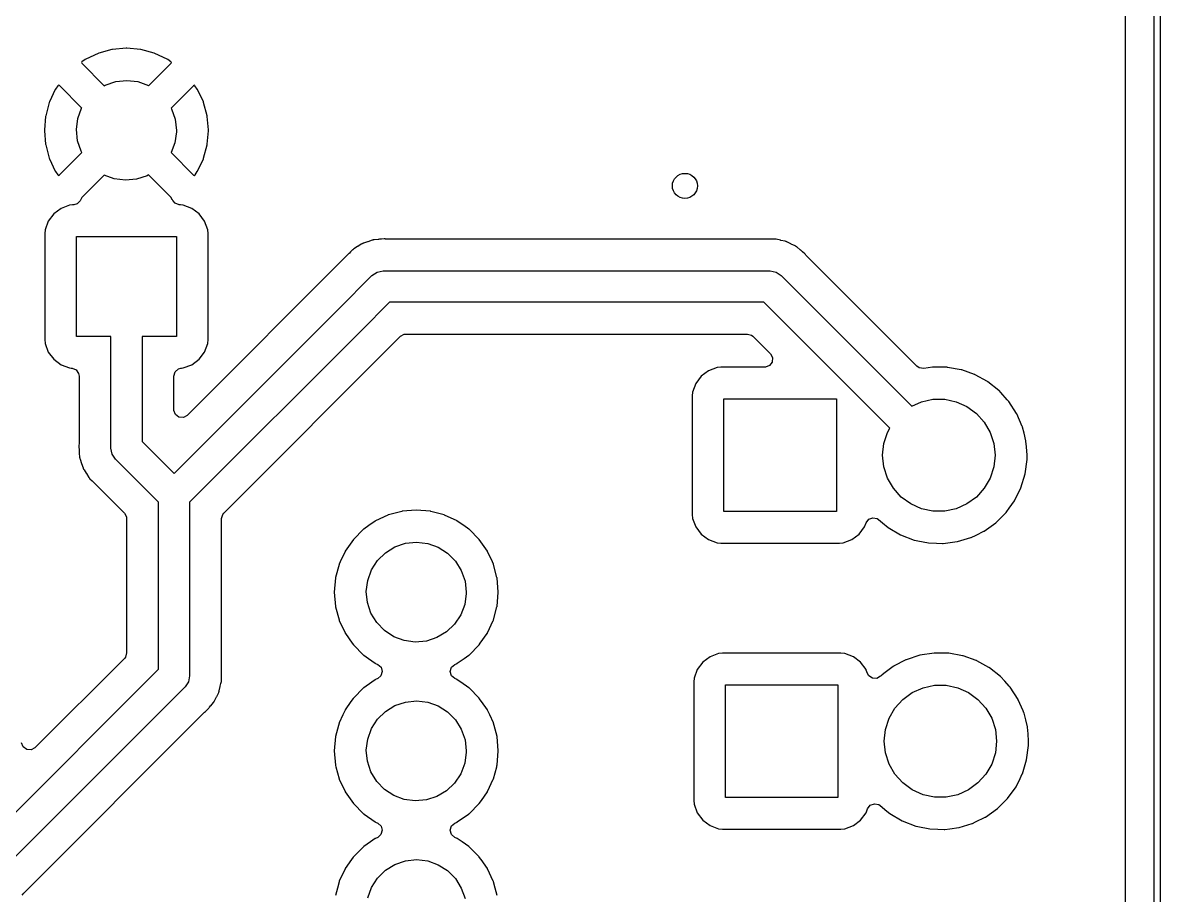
# Model space of a CAD drawing. Extents: x 10 to 287, y -200 to -10.
# Drawn here: x 159.63 to 177.84, y -87.97 to -74.01 of the extents above; entities that cross this region are included whole.
import ezdxf

# ---------------------------------------------------------------- set-up
doc = ezdxf.new("R2010")
doc.units = 0
doc.layers.add('BLACK', color=7, linetype='CONTINUOUS')

msp = doc.modelspace()

# ---------------------------------------------------------------- linework, layer by layer
at = {"layer": 'BLACK', "linetype": 'CONTINUOUS'}
for p, q in [((177.74, -125.135), (177.74, -55.285)), ((177.84, -55.235), (177.84, -125.185)), ((177.281, -57.4262), (177.281, -122.973)), ((161.057, -74.4404), (160.846, -74.4968)), ((161.067, -74.4385), (161.057, -74.4404)), ((161.285, -74.4195), (161.067, -74.4385)), ((161.295, -74.4195), (161.285, -74.4195)), ((161.513, -74.4385), (161.295, -74.4195)), ((161.523, -74.4404), (161.513, -74.4385)), ((161.734, -74.4968), (161.523, -74.4404)), ((160.577, -74.6345), (160.569, -74.645)), ((160.569, -74.645), (160.576, -74.6584)), ((160.576, -74.6584), (160.934, -75.0173)), ((160.629, -74.5981), (160.577, -74.6345)), ((160.638, -74.5926), (160.629, -74.5981)), ((160.836, -74.5005), (160.638, -74.5926)), ((160.846, -74.4968), (160.836, -74.5005)), ((161.646, -75.0165), (162.005, -74.6577)), ((161.744, -74.5005), (161.734, -74.4968)), ((161.942, -74.5926), (161.744, -74.5005)), ((161.951, -74.5981), (161.942, -74.5926)), ((162.002, -74.6339), (161.951, -74.5981)), ((162.012, -74.6459), (162.002, -74.6339)), ((162.005, -74.6577), (162.012, -74.6459)), ((160.192, -75.0198), (160.156, -75.071)), ((160.204, -75.0105), (160.192, -75.0198)), ((160.216, -75.0169), (160.204, -75.0105)), ((160.574, -75.3753), (160.216, -75.0169)), ((160.934, -75.0173), (160.949, -75.0081)), ((160.949, -75.0081), (161.118, -74.9507)), ((161.118, -74.9507), (161.296, -74.932)), ((161.296, -74.932), (161.473, -74.9531)), ((161.473, -74.9531), (161.641, -75.013)), ((161.641, -75.013), (161.646, -75.0165)), ((162.364, -75.0176), (162.005, -75.3761)), ((162.377, -75.0106), (162.364, -75.0176)), ((162.387, -75.019), (162.377, -75.0106)), ((162.424, -75.071), (162.387, -75.019)), ((160.151, -75.0805), (160.059, -75.2779)), ((160.156, -75.071), (160.151, -75.0805)), ((162.429, -75.0805), (162.424, -75.071)), ((162.521, -75.2779), (162.429, -75.0805)), ((160.055, -75.2882), (159.998, -75.4987)), ((160.059, -75.2779), (160.055, -75.2882)), ((160.512, -75.5439), (160.573, -75.3763)), ((160.573, -75.3763), (160.574, -75.3753)), ((162.005, -75.3761), (162.011, -75.3863)), ((162.011, -75.3863), (162.07, -75.5548)), ((162.525, -75.2882), (162.521, -75.2779)), ((162.582, -75.4987), (162.525, -75.2882)), ((159.996, -75.5095), (159.977, -75.7265)), ((159.998, -75.4987), (159.996, -75.5095)), ((160.49, -75.7208), (160.512, -75.5439)), ((162.07, -75.5548), (162.09, -75.732)), ((162.584, -75.5095), (162.582, -75.4987)), ((162.603, -75.7265), (162.584, -75.5095)), ((159.977, -75.7265), (159.977, -75.7375)), ((159.977, -75.7375), (159.996, -75.9545)), ((160.507, -75.8983), (160.49, -75.7208)), ((162.09, -75.732), (162.09, -75.7543)), ((162.584, -75.9545), (162.603, -75.7375)), ((162.603, -75.7375), (162.603, -75.7265)), ((160.564, -76.0676), (160.507, -75.8983)), ((162.065, -75.931), (162.005, -76.088)), ((162.09, -75.7543), (162.065, -75.931)), ((159.996, -75.9545), (159.998, -75.9653)), ((159.998, -75.9653), (160.055, -76.1758)), ((160.216, -76.4464), (160.576, -76.0871)), ((160.576, -76.0871), (160.564, -76.0676)), ((162.005, -76.088), (162.364, -76.4471)), ((162.525, -76.1758), (162.582, -75.9653)), ((162.582, -75.9653), (162.584, -75.9545)), ((160.055, -76.1758), (160.059, -76.1861)), ((160.059, -76.1861), (160.151, -76.3835)), ((162.429, -76.3835), (162.521, -76.1861)), ((162.521, -76.1861), (162.525, -76.1758)), ((160.151, -76.3835), (160.156, -76.393)), ((160.156, -76.393), (160.193, -76.445)), ((160.193, -76.445), (160.203, -76.4534)), ((160.203, -76.4534), (160.216, -76.4464)), ((160.934, -76.4477), (160.575, -76.8063)), ((161.096, -76.5082), (160.934, -76.4477)), ((161.62, -76.4605), (161.451, -76.5157)), ((161.645, -76.446), (161.62, -76.4605)), ((162.004, -76.8056), (161.645, -76.446)), ((162.364, -76.4471), (162.376, -76.4535)), ((162.376, -76.4535), (162.388, -76.4442)), ((162.388, -76.4442), (162.424, -76.393)), ((162.424, -76.393), (162.429, -76.3835)), ((161.273, -76.5318), (161.096, -76.5082)), ((161.451, -76.5157), (161.273, -76.5318)), ((160.575, -76.8063), (160.552, -76.848)), ((162.024, -76.8436), (162.004, -76.8056)), ((162.024, -76.8438), (162.024, -76.8436)), ((162.025, -76.844), (162.024, -76.8438)), ((162.03, -76.8549), (162.025, -76.844)), ((160.243, -76.9814), (160.127, -77.0687)), ((160.38, -76.9303), (160.243, -76.9814)), ((160.426, -76.9252), (160.38, -76.9303)), ((160.438, -76.9239), (160.426, -76.9252)), ((160.442, -76.9235), (160.438, -76.9239)), ((160.438, -76.9239), (160.438, -76.9239)), ((160.445, -76.9235), (160.442, -76.9235)), ((160.446, -76.9235), (160.445, -76.9235)), ((160.5, -76.9082), (160.446, -76.9235)), ((160.55, -76.858), (160.5, -76.9082)), ((160.552, -76.848), (160.55, -76.858)), ((162.032, -76.8538), (162.03, -76.8549)), ((162.068, -76.8998), (162.032, -76.8538)), ((162.135, -76.9235), (162.068, -76.8998)), ((162.138, -76.9235), (162.135, -76.9235)), ((162.142, -76.9239), (162.138, -76.9235)), ((162.157, -76.9255), (162.142, -76.9239)), ((162.142, -76.9239), (162.142, -76.9239)), ((162.2, -76.9303), (162.157, -76.9255)), ((162.337, -76.9814), (162.2, -76.9303)), ((162.453, -77.0687), (162.337, -76.9814)), ((160.039, -77.1853), (159.988, -77.3217)), ((160.127, -77.0687), (160.039, -77.1853)), ((162.541, -77.1853), (162.453, -77.0687)), ((162.592, -77.3217), (162.541, -77.1853)), ((159.988, -77.3217), (159.981, -77.3839)), ((159.981, -77.3839), (159.981, -79.0801)), ((162.599, -77.3839), (162.592, -77.3217)), ((162.599, -79.0801), (162.599, -77.3839)), ((160.49, -79.032), (160.49, -77.432)), ((160.49, -77.432), (162.09, -77.432)), ((162.09, -77.432), (162.09, -79.032)), ((165.05, -77.5532), (164.995, -77.5892)), ((165.056, -77.5492), (165.05, -77.5532)), ((165.05, -77.5532), (165.05, -77.5532)), ((165.063, -77.5467), (165.056, -77.5492)), ((165.068, -77.544), (165.063, -77.5467)), ((165.074, -77.5414), (165.068, -77.544)), ((165.08, -77.5376), (165.074, -77.5414)), ((165.087, -77.5354), (165.08, -77.5376)), ((165.15, -77.5152), (165.087, -77.5354)), ((165.087, -77.5354), (165.087, -77.5354)), ((165.154, -77.5137), (165.15, -77.5152)), ((165.222, -77.4888), (165.154, -77.5137)), ((165.23, -77.488), (165.222, -77.4888)), ((165.235, -77.4866), (165.23, -77.488)), ((165.241, -77.4854), (165.235, -77.4866)), ((165.248, -77.4831), (165.241, -77.4854)), ((165.256, -77.4825), (165.248, -77.4831)), ((165.321, -77.4772), (165.256, -77.4825)), ((165.256, -77.4825), (165.256, -77.4825)), ((165.325, -77.4768), (165.321, -77.4772)), ((165.34, -77.475), (165.325, -77.4768)), ((165.354, -77.4735), (165.34, -77.475)), ((165.362, -77.4735), (165.354, -77.4735)), ((165.372, -77.4731), (165.362, -77.4735)), ((165.417, -77.4694), (165.372, -77.4731)), ((165.425, -77.4688), (165.417, -77.4694)), ((165.417, -77.4694), (165.417, -77.4694)), ((165.432, -77.4699), (165.425, -77.4688)), ((165.439, -77.4709), (165.432, -77.4699)), ((165.432, -77.4699), (165.432, -77.4699)), ((165.446, -77.4721), (165.439, -77.4709)), ((165.465, -77.4735), (165.446, -77.4721)), ((171.584, -77.4735), (165.465, -77.4735)), ((171.587, -77.4735), (171.584, -77.4735)), ((171.601, -77.4731), (171.587, -77.4735)), ((171.665, -77.4714), (171.601, -77.4731)), ((171.672, -77.4729), (171.665, -77.4714)), ((171.676, -77.4732), (171.672, -77.4729)), ((171.68, -77.4735), (171.676, -77.4732)), ((171.686, -77.4738), (171.68, -77.4735)), ((171.68, -77.4735), (171.68, -77.4735)), ((171.691, -77.4742), (171.686, -77.4738)), ((171.686, -77.4738), (171.686, -77.4738)), ((171.762, -77.4915), (171.691, -77.4742)), ((171.767, -77.4925), (171.762, -77.4915)), ((171.838, -77.5074), (171.767, -77.4925)), ((171.845, -77.5105), (171.838, -77.5074)), ((171.85, -77.5124), (171.845, -77.5105)), ((171.856, -77.5145), (171.85, -77.5124)), ((171.863, -77.5162), (171.856, -77.5145)), ((171.928, -77.5494), (171.863, -77.5162)), ((171.932, -77.5513), (171.928, -77.5494)), ((171.998, -77.5823), (171.932, -77.5513)), ((164.852, -77.7048), (162.264, -80.2937)), ((164.855, -77.7024), (164.852, -77.7048)), ((164.879, -77.677), (164.855, -77.7024)), ((164.908, -77.6461), (164.879, -77.677)), ((164.914, -77.6421), (164.908, -77.6461)), ((164.917, -77.6394), (164.914, -77.6421)), ((164.92, -77.6368), (164.917, -77.6394)), ((164.921, -77.6368), (164.92, -77.6368)), ((164.929, -77.6294), (164.921, -77.6368)), ((164.991, -77.5915), (164.929, -77.6294)), ((164.995, -77.5892), (164.991, -77.5915)), ((172.004, -77.5868), (171.998, -77.5823)), ((172.009, -77.59), (172.004, -77.5868)), ((172.014, -77.5933), (172.009, -77.59)), ((172.021, -77.5967), (172.014, -77.5933)), ((172.026, -77.6014), (172.021, -77.5967)), ((172.076, -77.6439), (172.026, -77.6014)), ((172.026, -77.6014), (172.026, -77.6014)), ((172.08, -77.6467), (172.076, -77.6439)), ((172.086, -77.6515), (172.08, -77.6467)), ((172.102, -77.6643), (172.086, -77.6515)), ((172.108, -77.67), (172.102, -77.6643)), ((172.115, -77.677), (172.108, -77.67)), ((172.15, -77.7064), (172.115, -77.677)), ((172.156, -77.7112), (172.15, -77.7064)), ((172.15, -77.7064), (172.15, -77.7064)), ((172.16, -77.7171), (172.156, -77.7112)), ((172.168, -77.7287), (172.16, -77.7171)), ((172.16, -77.7171), (172.16, -77.7171)), ((172.181, -77.7431), (172.168, -77.7287)), ((173.944, -79.5067), (172.181, -77.7431)), ((164.691, -78.5852), (165.221, -78.0552)), ((165.221, -78.0552), (165.302, -78.001)), ((165.302, -78.001), (165.398, -77.982)), ((165.398, -77.982), (171.597, -77.982)), ((171.597, -77.982), (171.693, -78.001)), ((171.693, -78.001), (171.774, -78.0552)), ((171.774, -78.0552), (173.862, -80.1431)), ((165.502, -78.482), (165.045, -78.9388)), ((171.493, -78.482), (165.502, -78.482)), ((173.51, -80.4989), (171.493, -78.482)), ((162.052, -81.2244), (164.691, -78.5852)), ((164.691, -78.5852), (164.691, -78.5852)), ((165.045, -78.9388), (162.302, -81.6816)), ((162.847, -81.8553), (165.675, -79.0274)), ((165.045, -78.9388), (165.045, -78.9388)), ((165.675, -79.0274), (165.738, -78.9934)), ((165.738, -78.9934), (165.764, -78.9905)), ((165.764, -78.9905), (171.231, -78.9905)), ((171.231, -78.9905), (171.299, -79.0105)), ((171.299, -79.0105), (171.32, -79.0274)), ((171.32, -79.0274), (171.599, -79.3064)), ((159.981, -79.0801), (159.988, -79.1423)), ((159.988, -79.1423), (160.039, -79.2787)), ((161.04, -79.032), (160.49, -79.032)), ((161.04, -80.816), (161.04, -79.032)), ((162.09, -79.032), (161.54, -79.032)), ((161.54, -79.032), (161.54, -80.7124)), ((162.541, -79.2787), (162.592, -79.1423)), ((162.592, -79.1423), (162.599, -79.0801)), ((160.039, -79.2787), (160.127, -79.3953)), ((160.127, -79.3953), (160.243, -79.4826)), ((162.337, -79.4826), (162.453, -79.3953)), ((162.453, -79.3953), (162.541, -79.2787)), ((171.599, -79.3064), (171.633, -79.3687)), ((171.633, -79.3687), (171.628, -79.4395)), ((160.243, -79.4826), (160.38, -79.5337)), ((160.38, -79.5337), (160.407, -79.5367)), ((160.407, -79.5367), (160.419, -79.538)), ((160.419, -79.538), (160.485, -79.5653)), ((160.485, -79.5653), (160.525, -79.6236)), ((162.069, -79.5952), (162.122, -79.5487)), ((162.122, -79.5487), (162.161, -79.538)), ((162.161, -79.538), (162.173, -79.5367)), ((162.173, -79.5367), (162.2, -79.5337)), ((162.2, -79.5337), (162.337, -79.4826)), ((170.745, -79.5283), (170.608, -79.5794)), ((170.807, -79.5215), (170.745, -79.5283)), ((171.51, -79.5215), (170.807, -79.5215)), ((171.519, -79.5212), (171.51, -79.5215)), ((171.585, -79.4964), (171.519, -79.5212)), ((171.628, -79.4395), (171.585, -79.4964)), ((173.982, -79.5327), (173.944, -79.5067)), ((174.053, -79.5421), (173.982, -79.5327)), ((174.196, -79.5201), (174.053, -79.5421)), ((174.202, -79.5202), (174.196, -79.5201)), ((174.355, -79.5221), (174.202, -79.5202)), ((174.202, -79.5202), (174.202, -79.5202)), ((174.428, -79.5229), (174.355, -79.5221)), ((174.433, -79.5238), (174.428, -79.5229)), ((174.433, -79.5239), (174.433, -79.5238)), ((174.651, -79.5627), (174.433, -79.5239)), ((174.656, -79.5636), (174.651, -79.5627)), ((174.651, -79.5627), (174.651, -79.5627)), ((174.661, -79.5653), (174.656, -79.5636)), ((174.869, -79.6392), (174.661, -79.5653)), ((174.661, -79.5653), (174.661, -79.5653)), ((160.525, -79.6236), (160.531, -79.6633)), ((160.531, -79.6633), (160.531, -80.7489)), ((162.048, -79.6633), (162.069, -79.5952)), ((162.048, -80.2046), (162.048, -79.6633)), ((170.492, -79.6667), (170.404, -79.7833)), ((170.608, -79.5794), (170.492, -79.6667)), ((174.874, -79.6409), (174.869, -79.6392)), ((174.869, -79.6392), (174.869, -79.6392)), ((174.879, -79.6434), (174.874, -79.6409)), ((175.073, -79.7503), (174.879, -79.6434)), ((174.879, -79.6434), (174.879, -79.6434)), ((175.077, -79.7528), (175.073, -79.7503)), ((175.073, -79.7503), (175.073, -79.7503)), ((175.081, -79.756), (175.077, -79.7528)), ((175.255, -79.8932), (175.081, -79.756)), ((175.081, -79.756), (175.081, -79.756)), ((170.353, -79.9197), (170.346, -79.9819)), ((170.404, -79.7833), (170.353, -79.9197)), ((175.259, -79.8964), (175.255, -79.8932)), ((175.255, -79.8932), (175.255, -79.8932)), ((175.287, -79.9275), (175.259, -79.8964)), ((175.391, -80.0419), (175.287, -79.9275)), ((170.346, -79.9819), (170.346, -81.8781)), ((170.855, -81.83), (170.855, -80.03)), ((170.855, -80.03), (172.655, -80.03)), ((172.655, -80.03), (172.655, -81.83)), ((173.862, -80.1431), (174.017, -80.074)), ((174.017, -80.074), (174.201, -80.0349)), ((174.201, -80.0349), (174.389, -80.0349)), ((174.389, -80.0349), (174.573, -80.074)), ((174.573, -80.074), (174.745, -80.1506)), ((175.415, -80.0677), (175.391, -80.0419)), ((175.541, -80.2621), (175.415, -80.0677)), ((162.049, -80.2136), (162.048, -80.2046)), ((162.074, -80.2801), (162.049, -80.2136)), ((162.13, -80.3227), (162.074, -80.2801)), ((162.264, -80.2937), (162.201, -80.3277)), ((174.745, -80.1506), (174.897, -80.2612)), ((174.897, -80.2612), (175.023, -80.401)), ((175.543, -80.2669), (175.541, -80.2621)), ((175.631, -80.4698), (175.543, -80.2669)), ((175.543, -80.2669), (175.543, -80.2669)), ((162.201, -80.3277), (162.13, -80.3227)), ((175.023, -80.401), (175.117, -80.5639)), ((175.633, -80.4745), (175.631, -80.4698)), ((175.634, -80.4795), (175.633, -80.4745)), ((175.659, -80.5771), (175.634, -80.4795)), ((175.634, -80.4795), (175.634, -80.4795)), ((173.415, -80.7429), (173.473, -80.5639)), ((173.473, -80.5639), (173.51, -80.4989)), ((175.117, -80.5639), (175.175, -80.7429)), ((175.689, -80.6992), (175.659, -80.5771)), ((160.53, -80.7679), (160.527, -80.7893)), ((160.527, -80.7893), (160.527, -80.7966)), ((160.527, -80.7966), (160.527, -80.7966)), ((160.527, -80.7966), (160.531, -80.842)), ((160.531, -80.7489), (160.53, -80.7679)), ((160.531, -80.842), (160.531, -80.8522)), ((160.531, -80.8522), (160.531, -80.8603)), ((161.059, -80.9117), (161.04, -80.816)), ((161.54, -80.7124), (162.052, -81.2244)), ((173.395, -80.93), (173.415, -80.7429)), ((175.175, -80.7429), (175.195, -80.93)), ((175.69, -80.7043), (175.689, -80.6992)), ((175.697, -80.7966), (175.69, -80.7043)), ((175.69, -80.7043), (175.69, -80.7043)), ((175.708, -80.93), (175.697, -80.7966)), ((160.531, -80.8603), (160.532, -80.8639)), ((160.532, -80.8639), (160.535, -80.8885)), ((160.535, -80.8885), (160.535, -80.8929)), ((160.535, -80.8929), (160.541, -80.9656)), ((160.541, -80.9656), (160.543, -80.9726)), ((160.543, -80.9726), (160.545, -80.9786)), ((160.545, -80.9786), (160.546, -80.9844)), ((160.546, -80.9844), (160.547, -80.9917)), ((160.547, -80.9917), (160.572, -81.0603)), ((161.113, -80.9928), (161.059, -80.9117)), ((161.802, -81.6816), (161.113, -80.9928)), ((173.415, -81.1171), (173.395, -80.93)), ((175.195, -80.93), (175.175, -81.1171)), ((175.676, -81.2287), (175.707, -80.999)), ((175.707, -80.9917), (175.708, -80.9334)), ((175.707, -80.999), (175.707, -80.9917)), ((175.708, -80.9334), (175.708, -80.93)), ((175.708, -80.9334), (175.708, -80.9334)), ((160.572, -81.0603), (160.573, -81.0645)), ((160.573, -81.0645), (160.596, -81.1339)), ((160.596, -81.1339), (160.599, -81.1402)), ((160.599, -81.1402), (160.602, -81.1456)), ((160.602, -81.1456), (160.605, -81.1511)), ((160.605, -81.1511), (160.607, -81.1579)), ((160.607, -81.1579), (160.611, -81.1641)), ((160.611, -81.1641), (160.611, -81.1641)), ((160.611, -81.1641), (160.647, -81.219)), ((173.473, -81.2961), (173.415, -81.1171)), ((175.175, -81.1171), (175.117, -81.2961)), ((160.647, -81.219), (160.65, -81.2227)), ((160.65, -81.2227), (160.687, -81.2851)), ((160.687, -81.2851), (160.691, -81.2893)), ((160.691, -81.2893), (160.691, -81.2893)), ((160.691, -81.2893), (160.695, -81.2935)), ((160.695, -81.2935), (160.695, -81.2935)), ((160.695, -81.2935), (160.697, -81.2965)), ((160.697, -81.2965), (160.7, -81.2997)), ((160.7, -81.2997), (160.704, -81.3059)), ((160.704, -81.3059), (160.742, -81.3413)), ((160.742, -81.3413), (160.76, -81.3591)), ((160.76, -81.3591), (160.763, -81.3615)), ((160.763, -81.3615), (161.257, -81.8553)), ((173.567, -81.459), (173.473, -81.2961)), ((175.117, -81.2961), (175.023, -81.459)), ((175.609, -81.4503), (175.676, -81.2287)), ((173.693, -81.5988), (173.567, -81.459)), ((175.023, -81.459), (174.897, -81.5988)), ((175.506, -81.6579), (175.582, -81.5046)), ((175.582, -81.5046), (175.607, -81.4549)), ((175.607, -81.4549), (175.609, -81.4503)), ((175.607, -81.4549), (175.607, -81.4549)), ((161.802, -84.3544), (161.802, -81.6816)), ((162.302, -81.6816), (162.302, -84.458)), ((173.845, -81.7094), (173.693, -81.5988)), ((174.017, -81.786), (173.845, -81.7094)), ((174.745, -81.7094), (174.573, -81.786)), ((174.897, -81.5988), (174.745, -81.7094)), ((175.422, -81.7751), (175.506, -81.6579)), ((161.257, -81.8553), (161.291, -81.9176)), ((161.291, -81.9176), (161.293, -81.9444)), ((161.293, -81.9444), (161.293, -84.0916)), ((162.81, -81.9444), (162.831, -81.8762)), ((162.81, -84.4451), (162.81, -81.9444)), ((162.831, -81.8762), (162.847, -81.8553)), ((165.476, -81.888), (165.278, -81.9802)), ((165.481, -81.8857), (165.476, -81.888)), ((165.476, -81.888), (165.476, -81.888)), ((165.486, -81.8843), (165.481, -81.8857)), ((165.697, -81.8279), (165.486, -81.8843)), ((165.486, -81.8843), (165.486, -81.8843)), ((165.702, -81.8265), (165.697, -81.8279)), ((165.697, -81.8279), (165.697, -81.8279)), ((165.93, -81.8065), (165.702, -81.8265)), ((166.158, -81.8265), (165.93, -81.8065)), ((166.163, -81.8279), (166.158, -81.8265)), ((166.374, -81.8843), (166.163, -81.8279)), ((166.163, -81.8279), (166.163, -81.8279)), ((166.379, -81.8857), (166.374, -81.8843)), ((166.374, -81.8843), (166.374, -81.8843)), ((166.384, -81.888), (166.379, -81.8857)), ((166.582, -81.9802), (166.384, -81.888)), ((166.384, -81.888), (166.384, -81.888)), ((170.346, -81.8781), (170.353, -81.9403)), ((170.353, -81.9403), (170.404, -82.0767)), ((172.655, -81.83), (170.855, -81.83)), ((173.173, -81.9544), (173.239, -81.9297)), ((173.239, -81.9297), (173.309, -81.9449)), ((173.309, -81.9449), (173.329, -81.9585)), ((174.201, -81.8251), (174.017, -81.786)), ((174.389, -81.8251), (174.201, -81.8251)), ((174.573, -81.786), (174.389, -81.8251)), ((175.207, -82.0095), (175.371, -81.846)), ((175.371, -81.846), (175.384, -81.8279)), ((175.384, -81.8279), (175.422, -81.7751)), ((165.086, -82.1138), (164.924, -82.2757)), ((165.09, -82.1106), (165.086, -82.1138)), ((165.168, -82.0559), (165.09, -82.1106)), ((165.09, -82.1106), (165.09, -82.1106)), ((165.273, -81.9825), (165.168, -82.0559)), ((165.278, -81.9802), (165.273, -81.9825)), ((165.278, -81.9802), (165.278, -81.9802)), ((166.587, -81.9825), (166.582, -81.9802)), ((166.582, -81.9802), (166.582, -81.9802)), ((166.692, -82.0559), (166.587, -81.9825)), ((166.77, -82.1106), (166.692, -82.0559)), ((166.774, -82.1138), (166.77, -82.1106)), ((166.77, -82.1106), (166.77, -82.1106)), ((166.936, -82.2757), (166.774, -82.1138)), ((170.404, -82.0767), (170.492, -82.1933)), ((173.018, -82.1933), (173.106, -82.0767)), ((173.106, -82.0767), (173.13, -82.0112)), ((173.13, -82.0112), (173.173, -81.9544)), ((173.329, -81.9585), (173.394, -82.0125)), ((173.394, -82.0125), (173.484, -82.0877)), ((173.484, -82.0877), (173.684, -82.2046)), ((175.019, -82.144), (175.207, -82.0095)), ((164.924, -82.2757), (164.792, -82.4633)), ((167.068, -82.4633), (166.936, -82.2757)), ((170.492, -82.1933), (170.608, -82.2806)), ((170.608, -82.2806), (170.745, -82.3317)), ((172.765, -82.3317), (172.902, -82.2806)), ((172.902, -82.2806), (173.018, -82.1933)), ((173.684, -82.2046), (173.901, -82.2872)), ((173.901, -82.2872), (173.906, -82.2882)), ((173.906, -82.2882), (173.906, -82.2882)), ((173.906, -82.2882), (173.959, -82.299)), ((173.959, -82.299), (174.128, -82.3334)), ((174.594, -82.311), (174.806, -82.2474)), ((174.806, -82.2474), (174.811, -82.2459)), ((174.811, -82.2459), (174.891, -82.2064)), ((174.891, -82.2064), (175.014, -82.1463)), ((175.014, -82.1463), (175.019, -82.144)), ((175.014, -82.1463), (175.014, -82.1463)), ((164.79, -82.4682), (164.711, -82.6371)), ((164.792, -82.4633), (164.79, -82.4682)), ((164.79, -82.4682), (164.79, -82.4682)), ((165.31, -82.6144), (165.437, -82.4896)), ((165.437, -82.4896), (165.589, -82.3961)), ((165.589, -82.3961), (165.758, -82.3387)), ((165.758, -82.3387), (165.936, -82.32)), ((165.936, -82.32), (166.113, -82.3411)), ((166.113, -82.3411), (166.281, -82.401)), ((166.281, -82.401), (166.431, -82.4965)), ((167.07, -82.4682), (167.068, -82.4633)), ((167.149, -82.6371), (167.07, -82.4682)), ((167.07, -82.4682), (167.07, -82.4682)), ((170.745, -82.3317), (170.807, -82.3385)), ((170.807, -82.3385), (172.703, -82.3385)), ((172.703, -82.3385), (172.765, -82.3317)), ((174.128, -82.3334), (174.257, -82.3381)), ((174.257, -82.3381), (174.354, -82.3417)), ((174.354, -82.3417), (174.354, -82.3417)), ((174.354, -82.3417), (174.359, -82.3419)), ((174.359, -82.3419), (174.364, -82.3412)), ((174.364, -82.3412), (174.438, -82.3317)), ((174.364, -82.3412), (174.364, -82.3412)), ((174.438, -82.3317), (174.589, -82.3124)), ((174.589, -82.3124), (174.594, -82.311)), ((174.594, -82.311), (174.594, -82.311)), ((164.696, -82.6708), (164.694, -82.6761)), ((164.711, -82.6371), (164.696, -82.6708)), ((165.213, -82.7643), (165.31, -82.6144)), ((166.431, -82.4965), (166.557, -82.6231)), ((166.557, -82.6231), (166.651, -82.7743)), ((167.164, -82.6708), (167.149, -82.6371)), ((167.166, -82.6761), (167.164, -82.6708)), ((164.694, -82.6761), (164.638, -82.8866)), ((164.694, -82.6761), (164.694, -82.6761)), ((165.152, -82.9319), (165.213, -82.7643)), ((166.651, -82.7743), (166.71, -82.9428)), ((167.222, -82.8866), (167.166, -82.6761)), ((167.166, -82.6761), (167.166, -82.6761)), ((164.636, -82.8919), (164.617, -83.12)), ((164.638, -82.8866), (164.636, -82.8919)), ((165.13, -83.1088), (165.152, -82.9319)), ((166.71, -82.9428), (166.73, -83.12)), ((167.224, -82.8919), (167.222, -82.8866)), ((167.243, -83.12), (167.224, -82.8919)), ((164.617, -83.12), (164.636, -83.3481)), ((165.147, -83.2863), (165.13, -83.1088)), ((166.73, -83.1423), (166.705, -83.319)), ((166.73, -83.12), (166.73, -83.1423)), ((167.224, -83.3481), (167.243, -83.12)), ((164.636, -83.3481), (164.638, -83.3534)), ((164.638, -83.3534), (164.638, -83.3534)), ((164.638, -83.3534), (164.694, -83.5617)), ((165.204, -83.4556), (165.147, -83.2863)), ((166.705, -83.319), (166.642, -83.4857)), ((167.166, -83.5617), (167.222, -83.3534)), ((167.222, -83.3534), (167.224, -83.3481)), ((167.222, -83.3534), (167.222, -83.3534)), ((164.694, -83.5617), (164.696, -83.5692)), ((164.696, -83.5692), (164.698, -83.5742)), ((164.698, -83.5742), (164.698, -83.5742)), ((164.698, -83.5742), (164.79, -83.7718)), ((165.296, -83.6081), (165.204, -83.4556)), ((166.642, -83.4857), (166.543, -83.6342)), ((167.07, -83.7718), (167.162, -83.5742)), ((167.162, -83.5742), (167.164, -83.5692)), ((167.162, -83.5742), (167.162, -83.5742)), ((167.164, -83.5692), (167.166, -83.5617)), ((165.42, -83.7364), (165.296, -83.6081)), ((165.569, -83.8341), (165.42, -83.7364)), ((166.414, -83.7572), (166.26, -83.8485)), ((166.543, -83.6342), (166.414, -83.7572)), ((164.79, -83.7718), (164.79, -83.7718)), ((164.79, -83.7718), (164.792, -83.7767)), ((164.792, -83.7767), (164.796, -83.7813)), ((164.796, -83.7813), (164.906, -83.9387)), ((164.906, -83.9387), (164.924, -83.9643)), ((165.736, -83.8962), (165.569, -83.8341)), ((165.913, -83.9198), (165.736, -83.8962)), ((166.091, -83.9037), (165.913, -83.9198)), ((166.26, -83.8485), (166.091, -83.9037)), ((166.936, -83.9643), (166.954, -83.9387)), ((166.954, -83.9387), (167.064, -83.7813)), ((167.064, -83.7813), (167.068, -83.7767)), ((167.068, -83.7767), (167.07, -83.7718)), ((167.07, -83.7718), (167.07, -83.7718)), ((161.293, -84.0916), (161.273, -84.1598)), ((164.924, -83.9643), (165.086, -84.1262)), ((165.086, -84.1262), (165.09, -84.1294)), ((165.09, -84.1294), (165.09, -84.1294)), ((165.09, -84.1294), (165.164, -84.1807)), ((166.696, -84.1807), (166.77, -84.1294)), ((166.77, -84.1294), (166.774, -84.1262)), ((166.77, -84.1294), (166.77, -84.1294)), ((166.774, -84.1262), (166.936, -83.9643)), ((170.77, -84.1033), (170.633, -84.1544)), ((170.832, -84.0965), (170.77, -84.1033)), ((172.728, -84.0965), (170.832, -84.0965)), ((172.79, -84.1033), (172.728, -84.0965)), ((172.927, -84.1544), (172.79, -84.1033)), ((173.992, -84.1302), (173.772, -84.2021)), ((174.221, -84.0951), (173.992, -84.1302)), ((174.227, -84.0952), (174.221, -84.0951)), ((174.38, -84.0971), (174.227, -84.0952)), ((174.227, -84.0952), (174.227, -84.0952)), ((174.453, -84.0979), (174.38, -84.0971)), ((174.458, -84.0988), (174.453, -84.0979)), ((174.458, -84.0989), (174.458, -84.0988)), ((174.676, -84.1377), (174.458, -84.0989)), ((161.257, -84.1807), (159.826, -85.6108)), ((161.273, -84.1598), (161.257, -84.1807)), ((165.164, -84.1807), (165.273, -84.2575)), ((165.273, -84.2575), (165.278, -84.2598)), ((165.278, -84.2598), (165.278, -84.2598)), ((165.278, -84.2598), (165.312, -84.2758)), ((165.312, -84.2758), (165.366, -84.3227)), ((166.495, -84.321), (166.548, -84.2758)), ((166.548, -84.2758), (166.582, -84.2598)), ((166.582, -84.2598), (166.587, -84.2575)), ((166.582, -84.2598), (166.582, -84.2598)), ((166.587, -84.2575), (166.696, -84.1807)), ((170.517, -84.2417), (170.429, -84.3583)), ((170.633, -84.1544), (170.517, -84.2417)), ((173.043, -84.2417), (172.927, -84.1544)), ((173.131, -84.3583), (173.043, -84.2417)), ((173.563, -84.3122), (173.413, -84.4246)), ((173.567, -84.3091), (173.563, -84.3122)), ((173.563, -84.3122), (173.563, -84.3122)), ((173.571, -84.3067), (173.567, -84.3091)), ((173.768, -84.2045), (173.571, -84.3067)), ((173.772, -84.2021), (173.768, -84.2045)), ((173.768, -84.2045), (173.768, -84.2045)), ((174.681, -84.1386), (174.676, -84.1377)), ((174.676, -84.1377), (174.676, -84.1377)), ((174.686, -84.1403), (174.681, -84.1386)), ((174.894, -84.2141), (174.686, -84.1403)), ((174.686, -84.1403), (174.686, -84.1403)), ((174.894, -84.2142), (174.894, -84.2141)), ((174.899, -84.2159), (174.894, -84.2142)), ((174.904, -84.2184), (174.899, -84.2159)), ((175.098, -84.3253), (174.904, -84.2184)), ((174.904, -84.2184), (174.904, -84.2184)), ((158.67, -87.4867), (161.802, -84.3544)), ((162.302, -84.458), (162.283, -84.5537)), ((162.811, -84.4485), (162.81, -84.4451)), ((162.813, -84.5259), (162.811, -84.4485)), ((165.365, -84.459), (165.312, -84.5042)), ((165.385, -84.391), (165.365, -84.459)), ((165.366, -84.3227), (165.385, -84.391)), ((166.475, -84.389), (166.495, -84.321)), ((166.494, -84.4573), (166.475, -84.389)), ((166.548, -84.5042), (166.494, -84.4573)), ((170.429, -84.3583), (170.378, -84.4947)), ((173.134, -84.3667), (173.131, -84.3583)), ((173.155, -84.4236), (173.134, -84.3667)), ((173.134, -84.3667), (173.134, -84.3667)), ((173.174, -84.4571), (173.155, -84.4236)), ((173.232, -84.4984), (173.174, -84.4571)), ((173.364, -84.4664), (173.303, -84.5018)), ((173.373, -84.4573), (173.364, -84.4664)), ((173.382, -84.4481), (173.373, -84.4573)), ((173.413, -84.4246), (173.382, -84.4481)), ((175.102, -84.3278), (175.098, -84.3253)), ((175.098, -84.3253), (175.098, -84.3253)), ((175.106, -84.331), (175.102, -84.3278)), ((175.28, -84.4682), (175.106, -84.331)), ((175.106, -84.331), (175.106, -84.331)), ((175.284, -84.4714), (175.28, -84.4682)), ((175.28, -84.4682), (175.28, -84.4682)), ((175.353, -84.5468), (175.284, -84.4714)), ((162.229, -84.6348), (159.023, -87.8406)), ((162.283, -84.5537), (162.229, -84.6348)), ((162.777, -84.699), (162.791, -84.6276)), ((162.791, -84.6276), (162.792, -84.6233)), ((162.792, -84.6233), (162.803, -84.5796)), ((162.803, -84.5796), (162.81, -84.5524)), ((162.81, -84.5524), (162.81, -84.5412)), ((162.81, -84.5412), (162.811, -84.5412)), ((162.811, -84.5331), (162.813, -84.5259)), ((162.811, -84.5372), (162.811, -84.5331)), ((162.811, -84.5412), (162.811, -84.5372)), ((165.086, -84.6538), (164.924, -84.8157)), ((165.09, -84.6506), (165.086, -84.6538)), ((165.219, -84.5603), (165.09, -84.6506)), ((165.09, -84.6506), (165.09, -84.6506)), ((165.273, -84.5225), (165.219, -84.5603)), ((165.278, -84.5202), (165.273, -84.5225)), ((165.312, -84.5042), (165.278, -84.5202)), ((165.278, -84.5202), (165.278, -84.5202)), ((166.582, -84.5202), (166.548, -84.5042)), ((166.587, -84.5225), (166.582, -84.5202)), ((166.582, -84.5202), (166.582, -84.5202)), ((166.641, -84.5603), (166.587, -84.5225)), ((166.77, -84.6506), (166.641, -84.5603)), ((166.774, -84.6538), (166.77, -84.6506)), ((166.77, -84.6506), (166.77, -84.6506)), ((166.936, -84.8157), (166.774, -84.6538)), ((170.378, -84.4947), (170.371, -84.5569)), ((170.371, -84.5569), (170.371, -86.4531)), ((170.88, -86.405), (170.88, -84.605)), ((170.88, -84.605), (172.68, -84.605)), ((172.68, -84.605), (172.68, -86.405)), ((173.303, -84.5018), (173.232, -84.4984)), ((173.87, -84.7256), (174.042, -84.649)), ((174.042, -84.649), (174.226, -84.6099)), ((174.226, -84.6099), (174.414, -84.6099)), ((174.414, -84.6099), (174.598, -84.649)), ((174.598, -84.649), (174.77, -84.7256)), ((175.422, -84.6233), (175.353, -84.5468)), ((175.44, -84.6427), (175.422, -84.6233)), ((175.566, -84.8371), (175.44, -84.6427)), ((162.702, -84.8593), (162.733, -84.7931)), ((162.733, -84.7931), (162.735, -84.7892)), ((162.735, -84.7892), (162.768, -84.7242)), ((162.768, -84.7242), (162.77, -84.7171)), ((162.77, -84.7171), (162.772, -84.7114)), ((162.772, -84.7114), (162.774, -84.7057)), ((162.774, -84.7057), (162.777, -84.699)), ((164.921, -84.8202), (164.884, -84.8727)), ((164.924, -84.8157), (164.921, -84.8202)), ((164.921, -84.8202), (164.921, -84.8202)), ((166.939, -84.8202), (166.936, -84.8157)), ((166.976, -84.8727), (166.939, -84.8202)), ((166.939, -84.8202), (166.939, -84.8202)), ((173.592, -84.976), (173.718, -84.8362)), ((173.718, -84.8362), (173.87, -84.7256)), ((174.77, -84.7256), (174.922, -84.8362)), ((174.922, -84.8362), (175.048, -84.976)), ((175.568, -84.8419), (175.566, -84.8371)), ((175.645, -85.0209), (175.568, -84.8419)), ((175.568, -84.8419), (175.568, -84.8419)), ((162.541, -85.0418), (162.555, -85.0294)), ((162.555, -85.0294), (162.567, -85.0209)), ((162.567, -85.0208), (162.573, -85.0165)), ((162.567, -85.0209), (162.567, -85.0208)), ((162.573, -85.0165), (162.578, -85.0109)), ((162.578, -85.0109), (162.607, -84.9762)), ((162.578, -85.0109), (162.578, -85.0109)), ((162.607, -84.9762), (162.614, -84.9687)), ((162.614, -84.9687), (162.62, -84.963)), ((162.62, -84.963), (162.637, -84.9407)), ((162.637, -84.9407), (162.64, -84.9373)), ((162.64, -84.9373), (162.683, -84.8873)), ((162.683, -84.8873), (162.687, -84.8817)), ((162.683, -84.8873), (162.683, -84.8873)), ((162.687, -84.8817), (162.691, -84.8752)), ((162.691, -84.8752), (162.694, -84.8701)), ((162.694, -84.8701), (162.697, -84.865)), ((162.697, -84.865), (162.702, -84.8593)), ((164.79, -85.0082), (164.755, -85.0832)), ((164.792, -85.0033), (164.79, -85.0082)), ((164.79, -85.0082), (164.79, -85.0082)), ((164.884, -84.8727), (164.792, -85.0033)), ((165.31, -85.1544), (165.437, -85.0296)), ((165.437, -85.0296), (165.589, -84.9361)), ((165.589, -84.9361), (165.758, -84.8787)), ((165.758, -84.8787), (165.936, -84.86)), ((165.936, -84.86), (166.113, -84.8811)), ((166.113, -84.8811), (166.281, -84.941)), ((166.281, -84.941), (166.431, -85.0365)), ((166.431, -85.0365), (166.557, -85.1631)), ((167.068, -85.0033), (166.976, -84.8727)), ((167.07, -85.0082), (167.068, -85.0033)), ((167.105, -85.0832), (167.07, -85.0082)), ((167.07, -85.0082), (167.07, -85.0082)), ((173.498, -85.1389), (173.592, -84.976)), ((175.048, -84.976), (175.142, -85.1389)), ((175.658, -85.0495), (175.645, -85.0209)), ((159.646, -87.937), (162.541, -85.0418)), ((164.694, -85.2161), (164.683, -85.2567)), ((164.696, -85.2108), (164.694, -85.2161)), ((164.694, -85.2161), (164.694, -85.2161)), ((164.755, -85.0832), (164.696, -85.2108)), ((165.213, -85.3043), (165.31, -85.1544)), ((166.557, -85.1631), (166.651, -85.3143)), ((167.164, -85.2108), (167.105, -85.0832)), ((167.166, -85.2161), (167.164, -85.2108)), ((167.177, -85.2567), (167.166, -85.2161)), ((167.166, -85.2161), (167.166, -85.2161)), ((173.44, -85.3179), (173.498, -85.1389)), ((175.142, -85.1389), (175.2, -85.3179)), ((175.659, -85.0545), (175.658, -85.0495)), ((175.686, -85.1619), (175.659, -85.0545)), ((175.659, -85.0545), (175.659, -85.0545)), ((175.714, -85.2742), (175.686, -85.1619)), ((164.683, -85.2567), (164.636, -85.4319)), ((165.152, -85.4719), (165.213, -85.3043)), ((166.651, -85.3143), (166.71, -85.4828)), ((167.224, -85.4319), (167.177, -85.2567)), ((173.42, -85.505), (173.44, -85.3179)), ((175.2, -85.3179), (175.22, -85.505)), ((175.715, -85.2793), (175.714, -85.2742)), ((175.724, -85.3885), (175.715, -85.2793)), ((175.715, -85.2793), (175.715, -85.2793)), ((175.733, -85.505), (175.724, -85.3885)), ((159.637, -85.5973), (159.612, -85.5327)), ((164.636, -85.4319), (164.617, -85.66)), ((165.13, -85.6488), (165.152, -85.4719)), ((166.71, -85.4828), (166.73, -85.66)), ((167.243, -85.66), (167.224, -85.4319)), ((173.44, -85.6921), (173.42, -85.505)), ((175.22, -85.505), (175.2, -85.6921)), ((175.701, -85.8037), (175.732, -85.574)), ((175.732, -85.5707), (175.733, -85.5084)), ((175.732, -85.574), (175.732, -85.5707)), ((175.733, -85.5084), (175.733, -85.505)), ((175.733, -85.5084), (175.733, -85.5084)), ((159.693, -85.6398), (159.637, -85.5973)), ((159.764, -85.6449), (159.693, -85.6398)), ((159.826, -85.6108), (159.764, -85.6449)), ((164.617, -85.66), (164.636, -85.8881)), ((165.147, -85.8263), (165.13, -85.6488)), ((166.73, -85.6823), (166.705, -85.859)), ((166.73, -85.66), (166.73, -85.6823)), ((167.224, -85.8881), (167.243, -85.66)), ((173.498, -85.8711), (173.44, -85.6921)), ((175.2, -85.6921), (175.142, -85.8711)), ((164.636, -85.8881), (164.638, -85.8934)), ((164.638, -85.8934), (164.638, -85.8934)), ((164.638, -85.8934), (164.643, -85.913)), ((164.643, -85.913), (164.696, -86.1092)), ((165.204, -85.9956), (165.147, -85.8263)), ((166.705, -85.859), (166.642, -86.0257)), ((167.164, -86.1092), (167.217, -85.913)), ((167.217, -85.913), (167.222, -85.8934)), ((167.222, -85.8934), (167.224, -85.8881)), ((167.222, -85.8934), (167.222, -85.8934)), ((173.592, -86.034), (173.498, -85.8711)), ((175.142, -85.8711), (175.048, -86.034)), ((175.634, -86.0253), (175.701, -85.8037)), ((164.696, -86.1092), (164.698, -86.1142)), ((164.698, -86.1142), (164.698, -86.1142)), ((164.698, -86.1142), (164.79, -86.3118)), ((165.296, -86.1481), (165.204, -85.9956)), ((166.642, -86.0257), (166.543, -86.1742)), ((167.07, -86.3118), (167.162, -86.1142)), ((167.162, -86.1142), (167.164, -86.1092)), ((167.162, -86.1142), (167.162, -86.1142)), ((173.718, -86.1738), (173.592, -86.034)), ((175.048, -86.034), (174.922, -86.1738)), ((175.531, -86.2329), (175.595, -86.1039)), ((175.595, -86.1039), (175.632, -86.0299)), ((175.632, -86.0299), (175.634, -86.0253)), ((175.632, -86.0299), (175.632, -86.0299)), ((164.79, -86.3118), (164.79, -86.3118)), ((164.79, -86.3118), (164.792, -86.3167)), ((165.42, -86.2764), (165.296, -86.1481)), ((165.569, -86.3741), (165.42, -86.2764)), ((166.414, -86.2972), (166.26, -86.3885)), ((166.543, -86.1742), (166.414, -86.2972)), ((167.068, -86.3167), (167.07, -86.3118)), ((167.07, -86.3118), (167.07, -86.3118)), ((173.87, -86.2844), (173.718, -86.1738)), ((174.042, -86.361), (173.87, -86.2844)), ((174.77, -86.2844), (174.598, -86.361)), ((174.922, -86.1738), (174.77, -86.2844)), ((175.396, -86.421), (175.531, -86.2329)), ((164.792, -86.3167), (164.924, -86.5043)), ((165.736, -86.4362), (165.569, -86.3741)), ((165.913, -86.4598), (165.736, -86.4362)), ((166.091, -86.4437), (165.913, -86.4598)), ((166.26, -86.3885), (166.091, -86.4437)), ((166.936, -86.5043), (166.972, -86.4531)), ((166.972, -86.4531), (167.068, -86.3167)), ((170.371, -86.4531), (170.378, -86.5153)), ((172.68, -86.405), (170.88, -86.405)), ((174.226, -86.4001), (174.042, -86.361)), ((174.414, -86.4001), (174.226, -86.4001)), ((174.598, -86.361), (174.414, -86.4001)), ((175.232, -86.5845), (175.396, -86.421)), ((164.924, -86.5043), (165.086, -86.6662)), ((165.086, -86.6662), (165.09, -86.6694)), ((165.09, -86.6694), (165.09, -86.6694)), ((165.09, -86.6694), (165.094, -86.6718)), ((165.094, -86.6718), (165.273, -86.7975)), ((166.587, -86.7975), (166.766, -86.6718)), ((166.766, -86.6718), (166.77, -86.6694)), ((166.77, -86.6694), (166.774, -86.6662)), ((166.77, -86.6694), (166.77, -86.6694)), ((166.774, -86.6662), (166.936, -86.5043)), ((170.378, -86.5153), (170.429, -86.6517)), ((170.429, -86.6517), (170.517, -86.7683)), ((173.043, -86.7683), (173.131, -86.6517)), ((173.131, -86.6517), (173.155, -86.5862)), ((173.155, -86.5862), (173.198, -86.5294)), ((173.198, -86.5294), (173.264, -86.5047)), ((173.264, -86.5047), (173.334, -86.5199)), ((173.334, -86.5199), (173.354, -86.5335)), ((173.354, -86.5335), (173.465, -86.6258)), ((173.465, -86.6258), (173.509, -86.6627)), ((173.509, -86.6627), (173.709, -86.7796)), ((175.044, -86.719), (175.232, -86.5845)), ((165.273, -86.7975), (165.278, -86.7998)), ((165.278, -86.7998), (165.278, -86.7998)), ((165.278, -86.7998), (165.312, -86.8158)), ((165.312, -86.8158), (165.366, -86.8627)), ((166.475, -86.929), (166.495, -86.861)), ((166.495, -86.861), (166.548, -86.8158)), ((166.548, -86.8158), (166.582, -86.7998)), ((166.582, -86.7998), (166.587, -86.7975)), ((166.582, -86.7998), (166.582, -86.7998)), ((170.517, -86.7683), (170.633, -86.8556)), ((170.633, -86.8556), (170.77, -86.9067)), ((172.79, -86.9067), (172.927, -86.8556)), ((172.927, -86.8556), (173.043, -86.7683)), ((173.709, -86.7796), (173.926, -86.8622)), ((174.619, -86.886), (174.831, -86.8224)), ((174.831, -86.8224), (174.836, -86.8209)), ((174.836, -86.8209), (174.883, -86.7975)), ((174.883, -86.7975), (175.039, -86.7213)), ((175.039, -86.7213), (175.044, -86.719)), ((175.039, -86.7213), (175.039, -86.7213)), ((165.365, -86.999), (165.312, -87.0442)), ((165.385, -86.931), (165.365, -86.999)), ((165.366, -86.8627), (165.385, -86.931)), ((166.494, -86.9973), (166.475, -86.929)), ((166.548, -87.0442), (166.494, -86.9973)), ((170.77, -86.9067), (170.832, -86.9135)), ((170.832, -86.9135), (172.728, -86.9135)), ((172.728, -86.9135), (172.79, -86.9067)), ((173.926, -86.8622), (173.931, -86.8632)), ((173.931, -86.8632), (173.931, -86.8632)), ((173.931, -86.8632), (173.961, -86.8693)), ((173.961, -86.8693), (174.153, -86.9084)), ((174.153, -86.9084), (174.282, -86.9131)), ((174.282, -86.9131), (174.379, -86.9167)), ((174.379, -86.9167), (174.379, -86.9167)), ((174.379, -86.9167), (174.384, -86.9169)), ((174.384, -86.9169), (174.389, -86.9162)), ((174.389, -86.9162), (174.47, -86.9059)), ((174.389, -86.9162), (174.389, -86.9162)), ((174.47, -86.9059), (174.614, -86.8874)), ((174.614, -86.8874), (174.619, -86.886)), ((174.619, -86.886), (174.619, -86.886)), ((165.086, -87.1938), (164.924, -87.3557)), ((165.09, -87.1906), (165.086, -87.1938)), ((165.198, -87.1149), (165.09, -87.1906)), ((165.09, -87.1906), (165.09, -87.1906)), ((165.273, -87.0625), (165.198, -87.1149)), ((165.278, -87.0602), (165.273, -87.0625)), ((165.312, -87.0442), (165.278, -87.0602)), ((165.278, -87.0602), (165.278, -87.0602)), ((166.582, -87.0602), (166.548, -87.0442)), ((166.587, -87.0625), (166.582, -87.0602)), ((166.582, -87.0602), (166.582, -87.0602)), ((166.662, -87.1149), (166.587, -87.0625)), ((166.77, -87.1906), (166.662, -87.1149)), ((166.774, -87.1938), (166.77, -87.1906)), ((166.77, -87.1906), (166.77, -87.1906)), ((166.936, -87.3557), (166.774, -87.1938)), ((164.893, -87.3993), (164.792, -87.5433)), ((164.921, -87.3602), (164.893, -87.3993)), ((164.924, -87.3557), (164.921, -87.3602)), ((164.921, -87.3602), (164.921, -87.3602)), ((165.758, -87.4187), (165.936, -87.4)), ((165.936, -87.4), (166.113, -87.4211)), ((166.939, -87.3602), (166.936, -87.3557)), ((166.967, -87.3993), (166.939, -87.3602)), ((166.939, -87.3602), (166.939, -87.3602)), ((167.068, -87.5433), (166.967, -87.3993)), ((164.79, -87.5482), (164.698, -87.7458)), ((164.792, -87.5433), (164.79, -87.5482)), ((164.79, -87.5482), (164.79, -87.5482)), ((165.31, -87.6944), (165.437, -87.5696)), ((165.437, -87.5696), (165.589, -87.4761)), ((165.589, -87.4761), (165.758, -87.4187)), ((166.113, -87.4211), (166.281, -87.481)), ((166.281, -87.481), (166.431, -87.5765)), ((166.431, -87.5765), (166.557, -87.7031)), ((167.07, -87.5482), (167.068, -87.5433)), ((167.162, -87.7458), (167.07, -87.5482)), ((167.07, -87.5482), (167.07, -87.5482)), ((164.694, -87.7561), (164.668, -87.854)), ((164.696, -87.7508), (164.694, -87.7561)), ((164.694, -87.7561), (164.694, -87.7561)), ((164.698, -87.7458), (164.696, -87.7508)), ((165.213, -87.8443), (165.31, -87.6944)), ((166.557, -87.7031), (166.651, -87.8543)), ((167.164, -87.7508), (167.162, -87.7458)), ((167.166, -87.7561), (167.164, -87.7508)), ((167.192, -87.854), (167.166, -87.7561)), ((167.166, -87.7561), (167.166, -87.7561)), ((159.623, -87.9675), (159.646, -87.937)), ((164.668, -87.854), (164.636, -87.9719)), ((165.152, -88.0119), (165.213, -87.8443)), ((166.651, -87.8543), (166.71, -88.0228)), ((167.224, -87.9719), (167.192, -87.854))]:
    msp.add_line(p, q, dxfattribs=at)
at = {"layer": 'BLACK'}
msp.add_circle((170.23, -76.62), 0.2, dxfattribs=at)

doc.saveas('drawing.dxf')
